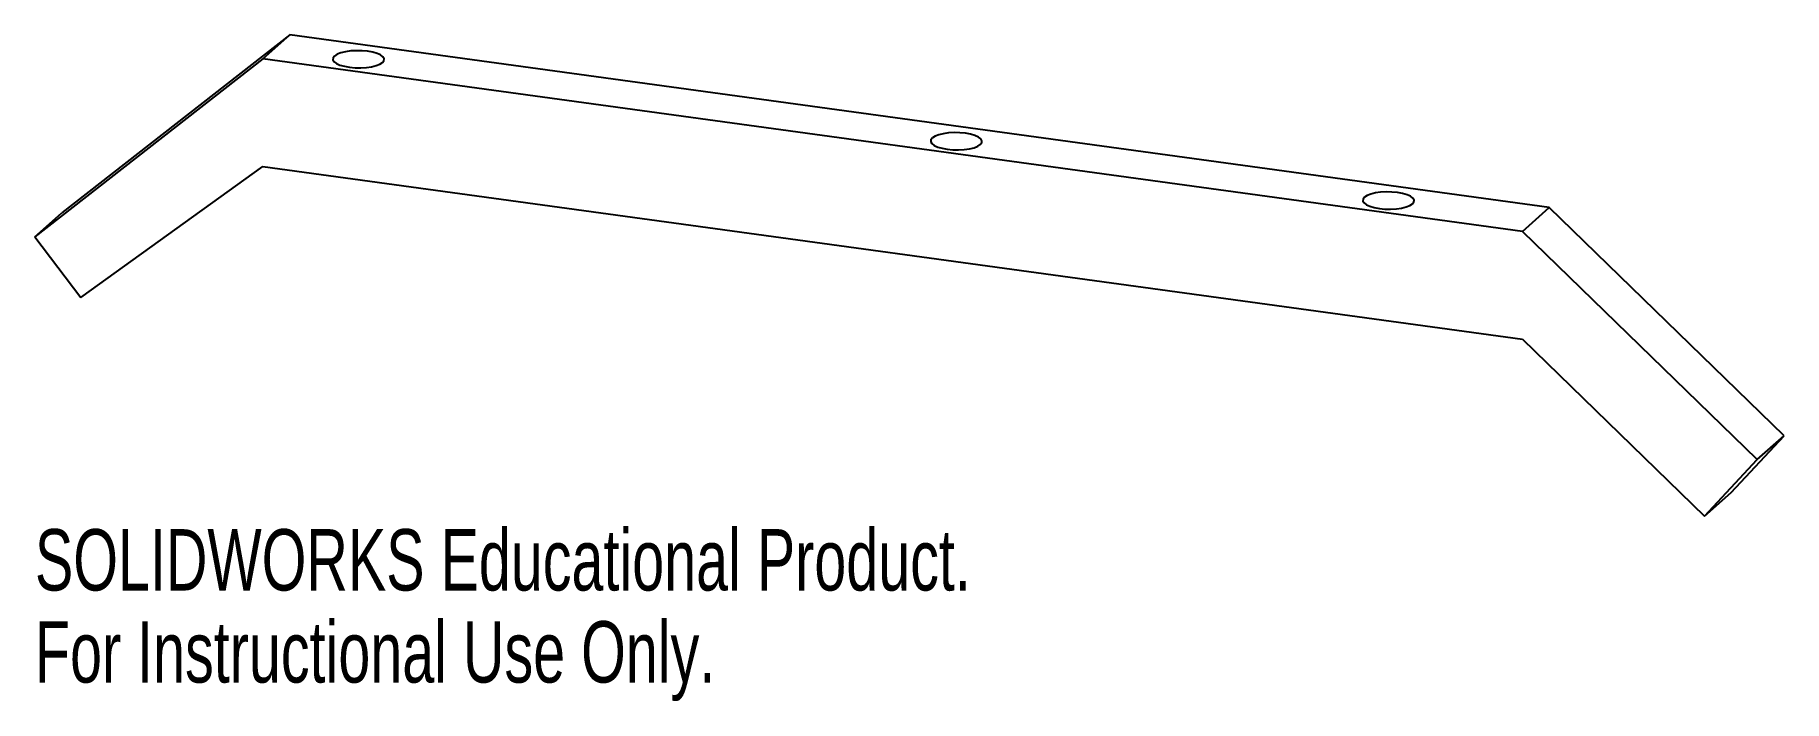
# Paper-space layout '_Dimetric' of a CAD drawing. Header units: millimetres. Extents: x -74 to 64, y -37 to 15.
import ezdxf

# ---------------------------------------------------------------- set-up
doc = ezdxf.new("R2010")
doc.units = ezdxf.units.MM
doc.styles.add('SLDTEXTSTYLE0', font='TXT', dxfattribs={"width": 0.7})

psp = doc.layouts.new('_Dimetric')

# ---------------------------------------------------------------- linework, layer by layer
at = {"color": 7, "linetype": 'Continuous', "lineweight": 25}
for p, q in [((-53.54, 15.15), (-71.48, 1.13)), ((-55.66, 13.28), (-53.54, 15.15)), ((45.62, 1.55), (-53.54, 15.15)), ((-55.66, 13.28), (-73.6, -0.74)), ((43.5, -0.33), (-55.66, 13.28)), ((-69.99, -5.53), (-55.66, 4.78)), ((-55.66, 4.78), (43.5, -8.82)), ((43.5, -0.33), (45.62, 1.55)), ((64.1, -16.41), (45.62, 1.55)), ((-73.6, -0.74), (-71.48, 1.13)), ((-73.6, -0.74), (-69.99, -5.53)), ((61.98, -18.28), (43.5, -0.33)), ((43.5, -8.82), (57.83, -22.75)), ((59.95, -20.88), (64.1, -16.41)), ((61.98, -18.28), (64.1, -16.41)), ((57.83, -22.75), (61.98, -18.28)), ((57.83, -22.75), (59.95, -20.88))]:
    psp.add_line(p, q, dxfattribs=at)
at = {"color": 7, "linetype": 'Continuous', "lineweight": 25, "flags": 128}
for points in [[(-50.01, 13.49), (-50.12, 13.35), (-50.14, 13.19), (-50.05, 13.04), (-49.86, 12.9), (-49.59, 12.78), (-49.24, 12.68), (-48.84, 12.61), (-48.4, 12.56), (-47.95, 12.56), (-47.51, 12.58), (-47.1, 12.64), (-46.74, 12.73), (-46.45, 12.84), (-46.24, 12.98), (-46.13, 13.12), (-46.12, 13.27), (-46.21, 13.42), (-46.39, 13.57), (-46.67, 13.69), (-47.01, 13.79), (-47.41, 13.86), (-47.85, 13.91), (-48.3, 13.91), (-48.74, 13.89), (-49.16, 13.83), (-49.52, 13.74), (-49.81, 13.63), (-50.01, 13.49)], [(-2.95, 7.04), (-3.06, 6.89), (-3.07, 6.74), (-2.98, 6.59), (-2.8, 6.45), (-2.52, 6.32), (-2.18, 6.22), (-1.78, 6.15), (-1.34, 6.11), (-0.89, 6.1), (-0.44, 6.13), (-0.03, 6.18), (0.33, 6.27), (0.62, 6.39), (0.82, 6.52), (0.94, 6.67), (0.95, 6.82), (0.86, 6.97), (0.67, 7.11), (0.4, 7.23), (0.05, 7.33), (-0.35, 7.41), (-0.79, 7.45), (-1.24, 7.46), (-1.68, 7.43), (-2.09, 7.37), (-2.45, 7.28), (-2.74, 7.17), (-2.95, 7.04)], [(31.07, 2.37), (30.96, 2.22), (30.95, 2.07), (31.04, 1.92), (31.22, 1.78), (31.5, 1.66), (31.84, 1.56), (32.24, 1.48), (32.68, 1.44), (33.13, 1.43), (33.58, 1.46), (33.99, 1.52), (34.35, 1.61), (34.64, 1.72), (34.84, 1.85), (34.96, 2), (34.97, 2.15), (34.88, 2.3), (34.69, 2.44), (34.42, 2.57), (34.07, 2.67), (33.67, 2.74), (33.23, 2.78), (32.78, 2.79), (32.34, 2.76), (31.93, 2.71), (31.57, 2.62), (31.28, 2.5), (31.07, 2.37)]]:
    psp.add_lwpolyline(points, dxfattribs=at)

# ---------------------------------------------------------------- texts
at = {"color": 7, "linetype": 'Continuous', "char_height": 4.8336, "attachment_point": 1, "style": 'SLDTEXTSTYLE0'}
for s, insert in [('SOLIDWORKS Educational Product.', (-73.6, -23.77)), ('For Instructional Use Only.', (-73.6, -31.02))]:
    psp.add_mtext(s, dxfattribs=dict(at, insert=insert))

doc.saveas('drawing.dxf')
